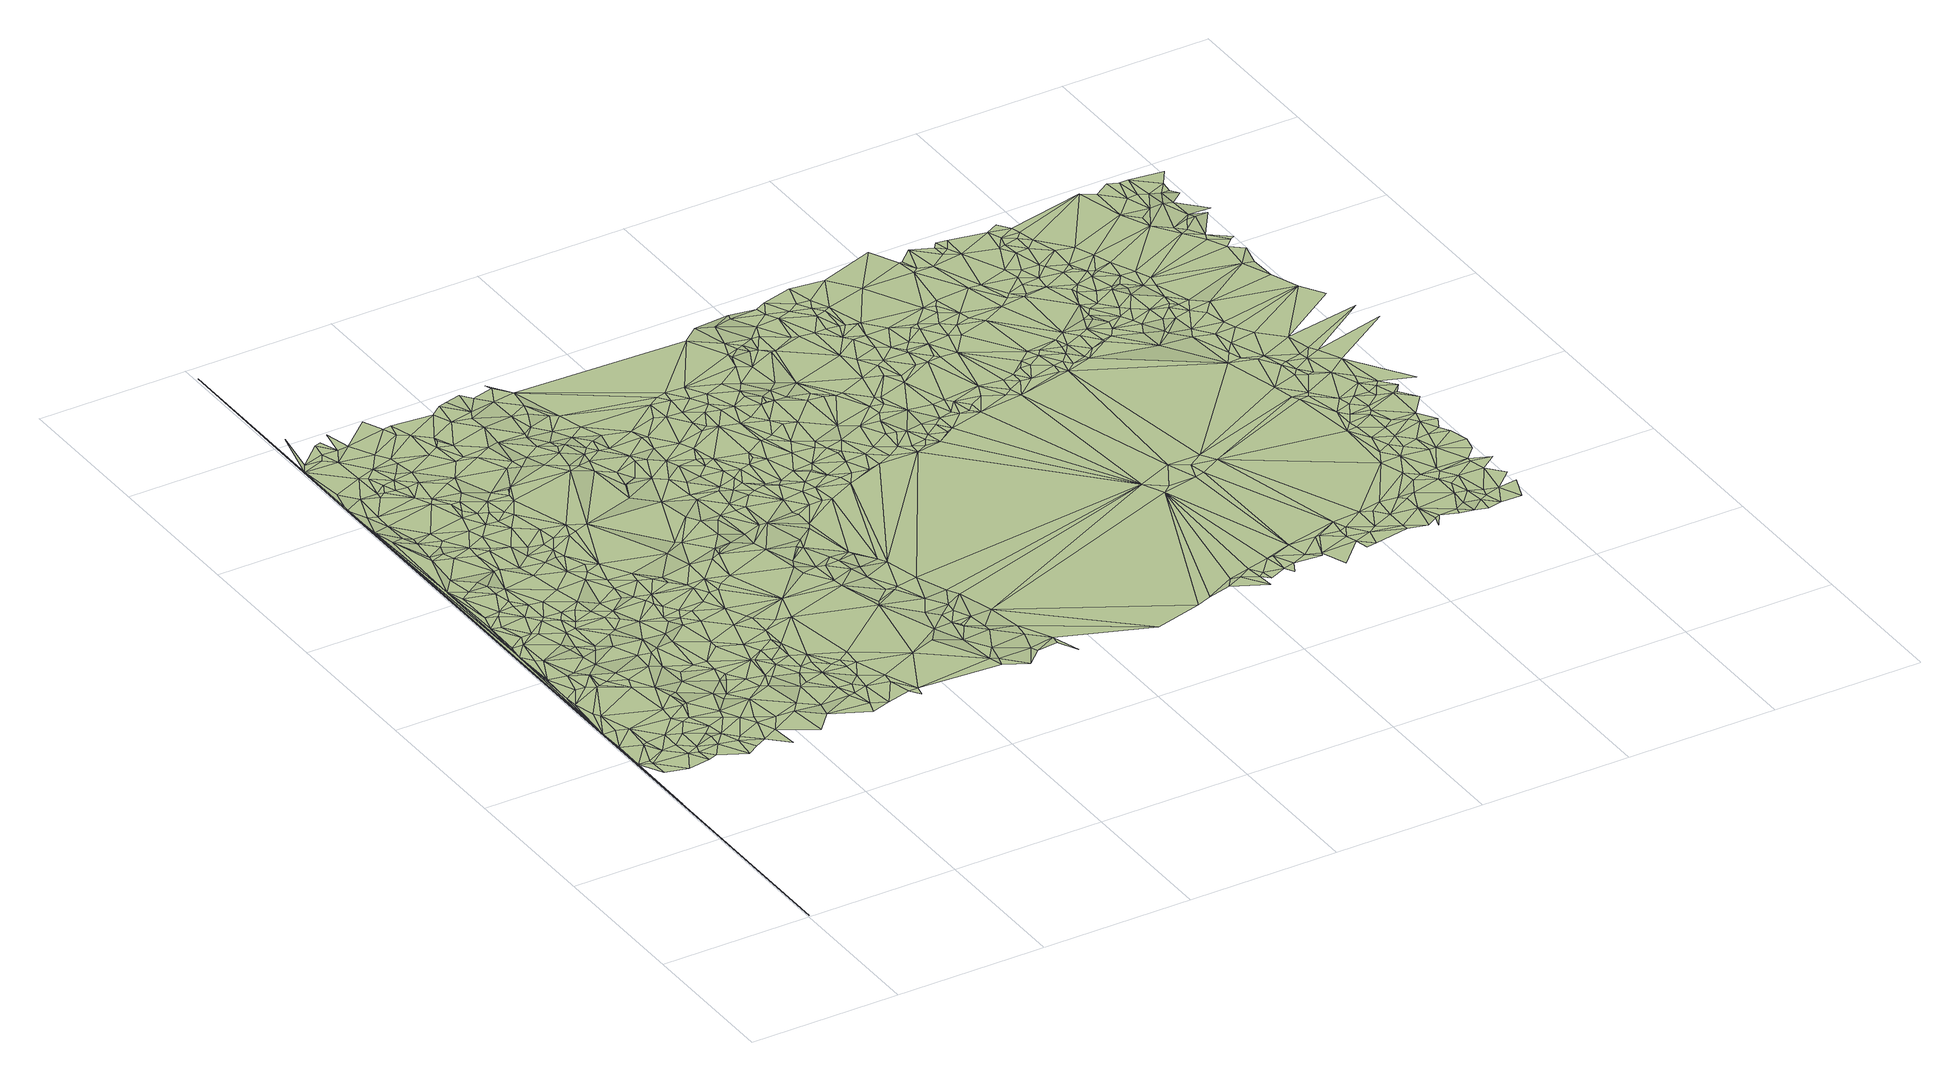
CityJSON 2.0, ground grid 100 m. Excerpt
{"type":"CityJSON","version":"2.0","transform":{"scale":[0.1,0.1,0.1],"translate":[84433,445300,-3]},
"CityObjects":{
"terrain1":{"type":"TINRelief","geometry":[{"type":"CompositeSurface","lod":"2","boundaries":[[[0,1,2]],[[3,0,4]],[[3,5,0]],[[0,6,1]],[[0,7,6]],[[5,7,0]],[[8,3,4]],[[3,9,5]],[[10,1,6]],[[9,7,5]],[[1,11,12]],[[7,13,6]],[[13,10,6]],[[14,3,8]],[[15,1,10]],[[14,9,3]],[[16,17,1]],[[15,16,1]],[[9,18,7]],[[1,17,19]],[[18,13,7]],[[15,10,13]],[[20,14,8]],[[9,21,18]],[[1,19,22]],[[14,23,9]],[[18,21,13]],[[19,17,24]],[[9,23,21]],[[25,14,20]],[[16,26,17]],[[15,26,16]],[[19,24,27]],[[28,23,14]],[[25,28,14]],[[19,27,22]],[[17,29,24]],[[25,20,30]],[[31,15,13]],[[32,21,23]],[[33,13,21]],[[28,32,23]],[[26,29,17]],[[24,34,27]],[[27,35,22]],[[25,36,28]],[[25,30,36]],[[29,34,24]],[[27,37,35]],[[34,37,27]],[[31,13,33]],[[32,38,21]],[[15,39,26]],[[28,40,32]],[[36,41,28]],[[22,35,42]],[[33,21,38]],[[30,43,36]],[[22,42,44]],[[45,22,44]],[[31,39,15]],[[28,41,40]],[[29,46,34]],[[47,37,34]],[[26,46,29]],[[42,35,37]],[[1,22,11]],[[47,34,46]],[[26,48,46]],[[32,40,49]],[[32,49,38]],[[39,48,26]],[[50,44,42]],[[45,44,50]],[[36,51,41]],[[48,52,46]],[[36,43,53]],[[54,22,45]],[[41,51,40]],[[33,38,55]],[[39,52,48]],[[36,53,51]],[[47,56,37]],[[57,42,37]],[[51,49,40]],[[58,45,50]],[[59,47,46]],[[31,33,60]],[[49,55,38]],[[61,53,43]],[[60,33,55]],[[62,46,52]],[[63,50,42]],[[58,64,45]],[[12,11,65]],[[54,45,66]],[[67,51,53]],[[45,64,66]],[[68,52,39]],[[56,69,37]],[[57,37,69]],[[63,58,50]],[[59,56,47]],[[31,70,39]],[[63,42,71]],[[62,59,46]],[[68,62,52]],[[57,71,42]],[[31,60,72]],[[73,49,51]],[[74,53,61]],[[73,55,49]],[[67,53,74]],[[54,66,75]],[[31,72,70]],[[60,55,76]],[[68,39,70]],[[77,66,64]],[[75,66,77]],[[67,78,51]],[[54,11,22]],[[79,58,63]],[[79,64,58]],[[60,76,72]],[[80,76,55]],[[81,69,56]],[[81,57,69]],[[82,54,75]],[[73,80,55]],[[78,73,51]],[[59,83,56]],[[76,84,72]],[[85,63,71]],[[72,84,70]],[[79,77,64]],[[67,74,86]],[[87,71,57]],[[81,56,83]],[[68,88,62]],[[87,57,81]],[[89,54,82]],[[90,75,77]],[[68,70,88]],[[67,86,78]],[[85,79,63]],[[62,91,59]],[[90,82,75]],[[78,80,73]],[[85,71,87]],[[79,92,77]],[[93,81,83]],[[89,94,54]],[[95,70,84]],[[59,96,83]],[[97,74,98]],[[87,81,93]],[[99,84,76]],[[97,86,74]],[[77,92,100]],[[99,76,80]],[[90,77,100]],[[54,94,101]],[[89,82,102]],[[54,101,103]],[[104,79,85]],[[62,88,91]],[[59,91,96]],[[86,105,78]],[[106,82,90]],[[93,83,96]],[[107,92,79]],[[108,88,70]],[[102,82,106]],[[108,70,95]],[[109,87,93]],[[54,103,11]],[[110,85,87]],[[104,107,79]],[[99,95,84]],[[107,100,92]],[[104,85,110]],[[78,111,80]],[[99,80,112]],[[110,87,109]],[[97,113,86]],[[114,90,100]],[[86,113,105]],[[115,101,94]],[[89,116,94]],[[105,111,78]],[[114,106,90]],[[109,93,117]],[[93,96,117]],[[114,100,107]],[[111,112,80]],[[118,89,102]],[[119,103,101]],[[120,104,110]],[[115,121,101]],[[104,122,107]],[[110,109,123]],[[124,115,94]],[[108,95,125]],[[99,112,126]],[[121,119,101]],[[127,91,88]],[[108,127,88]],[[118,102,106]],[[120,122,104]],[[113,111,105]],[[114,107,122]],[[120,110,123]],[[128,95,99]],[[118,116,89]],[[119,129,103]],[[130,11,103]],[[124,94,116]],[[118,106,114]],[[126,112,111]],[[130,103,129]],[[97,131,113]],[[132,121,115]],[[133,119,121]],[[91,134,96]],[[128,99,126]],[[135,109,117]],[[124,132,115]],[[133,129,119]],[[136,108,125]],[[134,117,96]],[[137,123,109]],[[138,125,95]],[[97,139,131]],[[120,123,140]],[[108,141,127]],[[127,134,91]],[[142,130,129]],[[135,137,109]],[[128,138,95]],[[133,121,143]],[[144,11,130]],[[136,141,108]],[[114,122,145]],[[146,128,126]],[[147,118,114]],[[120,148,122]],[[133,143,129]],[[132,149,121]],[[135,117,134]],[[140,123,150]],[[126,111,151]],[[152,124,116]],[[153,11,144]],[[153,154,11]],[[113,155,111]],[[144,130,142]],[[136,125,138]],[[141,134,127]],[[118,156,116]],[[120,140,148]],[[149,143,121]],[[137,150,123]],[[152,132,124]],[[146,126,157]],[[147,114,158]],[[113,131,155]],[[146,159,128]],[[147,156,118]],[[152,116,156]],[[148,145,122]],[[114,145,158]],[[152,149,132]],[[148,140,150]],[[126,151,157]],[[128,159,138]],[[160,137,135]],[[139,161,131]],[[136,162,141]],[[136,138,163]],[[164,135,134]],[[144,142,165]],[[111,166,151]],[[155,166,111]],[[146,157,159]],[[141,167,134]],[[147,168,156]],[[169,142,129]],[[136,163,162]],[[170,150,137]],[[164,160,135]],[[171,153,144]],[[171,154,153]],[[172,148,150]],[[147,158,173]],[[152,156,168]],[[143,169,129]],[[160,170,137]],[[162,167,141]],[[147,173,168]],[[174,143,149]],[[131,175,155]],[[172,150,170]],[[164,134,167]],[[161,175,131]],[[152,174,149]],[[176,144,165]],[[154,177,178]],[[152,168,179]],[[164,170,160]],[[154,178,180]],[[159,181,138]],[[182,165,142]],[[157,151,183]],[[171,144,176]],[[163,138,181]],[[183,151,166]],[[184,145,148]],[[159,157,181]],[[152,179,185]],[[163,186,162]],[[187,158,145]],[[155,188,166]],[[172,184,148]],[[189,173,158]],[[176,165,190]],[[173,191,168]],[[171,192,154]],[[192,177,154]],[[152,185,174]],[[175,188,155]],[[182,142,169]],[[191,179,168]],[[183,166,193]],[[194,172,170]],[[174,195,143]],[[196,178,177]],[[162,197,167]],[[157,183,181]],[[164,167,198]],[[163,199,186]],[[163,181,199]],[[176,190,200]],[[171,176,201]],[[166,188,193]],[[182,190,165]],[[173,202,191]],[[191,185,179]],[[195,169,143]],[[164,203,170]],[[187,145,184]],[[189,202,173]],[[201,176,200]],[[189,158,187]],[[204,178,196]],[[162,186,197]],[[205,175,161]],[[200,190,206]],[[164,198,207]],[[198,167,197]],[[192,196,177]],[[182,206,190]],[[194,170,208]],[[209,172,194]],[[183,193,210]],[[209,184,172]],[[183,211,181]],[[185,212,174]],[[213,171,201]],[[164,207,214]],[[213,192,171]],[[208,170,203]],[[183,210,211]],[[215,191,202]],[[216,201,200]],[[217,188,175]],[[218,193,188]],[[216,200,206]],[[219,161,220]],[[164,214,203]],[[174,212,195]],[[182,221,206]],[[222,186,199]],[[192,223,196]],[[224,185,191]],[[219,205,161]],[[222,199,181]],[[225,189,187]],[[226,182,169]],[[207,198,227]],[[218,210,193]],[[198,197,227]],[[187,184,228]],[[216,213,201]],[[229,202,189]],[[204,196,223]],[[216,206,221]],[[218,188,230]],[[209,194,208]],[[205,217,175]],[[195,231,169]],[[211,232,181]],[[186,233,197]],[[217,230,188]],[[224,212,185]],[[210,234,211]],[[209,235,184]],[[236,215,202]],[[215,224,191]],[[226,169,231]],[[207,237,214]],[[235,228,184]],[[229,189,225]],[[238,225,187]],[[204,223,239]],[[195,240,231]],[[226,241,182]],[[182,241,221]],[[207,227,242]],[[243,187,228]],[[212,244,195]],[[211,234,232]],[[222,181,232]],[[227,197,233]],[[195,244,240]],[[192,245,223]],[[207,242,237]],[[229,236,202]],[[213,246,192]],[[247,213,216]],[[238,187,243]],[[216,221,241]],[[208,203,248]],[[249,210,218]],[[226,231,250]],[[248,203,214]],[[222,251,186]],[[252,218,230]],[[209,208,253]],[[229,225,238]],[[231,240,250]],[[248,214,237]],[[254,234,210]],[[186,251,233]],[[246,245,192]],[[217,252,230]],[[224,255,212]],[[244,250,240]],[[209,253,235]],[[219,256,205]],[[256,217,205]],[[257,244,212]],[[258,228,235]],[[227,233,259]],[[242,227,259]],[[247,216,260]],[[255,257,212]],[[219,220,261]],[[249,254,210]],[[247,262,213]],[[216,241,260]],[[243,228,258]],[[249,218,252]],[[208,248,253]],[[245,263,223]],[[236,264,215]],[[265,232,234]],[[215,264,224]],[[266,226,250]],[[238,243,258]],[[226,267,241]],[[268,222,232]],[[256,269,217]],[[270,236,229]],[[213,271,246]],[[254,265,234]],[[262,271,213]],[[219,272,256]],[[269,252,217]],[[266,267,226]],[[247,260,262]],[[258,235,273]],[[244,274,250]],[[224,275,255]],[[235,253,273]],[[276,229,238]],[[277,249,252]],[[255,278,257]],[[257,274,244]],[[219,261,272]],[[268,232,265]],[[256,272,269]],[[270,264,236]],[[242,279,237]],[[242,259,280]],[[281,254,249]],[[248,237,279]],[[276,238,258]],[[282,259,233]],[[283,251,222]],[[266,250,274]],[[281,249,277]],[[284,253,248]],[[264,275,224]],[[275,278,255]],[[283,222,268]],[[270,229,276]],[[285,260,241]],[[254,286,265]],[[251,282,233]],[[269,287,252]],[[278,274,257]],[[277,252,288]],[[285,241,267]],[[281,286,254]],[[268,265,286]],[[284,273,253]],[[272,287,269]],[[284,248,289]],[[281,277,288]],[[285,267,266]],[[282,280,259]],[[242,280,279]],[[246,290,245]],[[288,252,291]],[[287,291,252]],[[283,268,286]],[[292,262,260]],[[293,272,261]],[[294,266,274]],[[248,295,289]],[[292,271,262]],[[270,296,264]],[[276,258,297]],[[246,271,298]],[[284,299,273]],[[283,300,251]],[[264,296,275]],[[301,274,278]],[[301,278,275]],[[302,282,251]],[[285,266,294]],[[248,279,295]],[[270,276,296]],[[281,288,303]],[[300,302,251]],[[284,289,299]],[[304,287,272]],[[305,293,261]],[[288,291,303]],[[306,258,273]],[[307,260,285]],[[308,294,274]],[[309,280,282]],[[310,245,290]],[[301,275,296]],[[293,304,272]],[[287,311,291]],[[299,289,295]],[[258,312,297]],[[301,308,274]],[[281,313,286]],[[276,297,296]],[[309,279,280]],[[292,260,307]],[[314,281,303]],[[283,286,313]],[[246,298,290]],[[311,303,291]],[[283,315,300]],[[304,311,287]],[[292,316,271]],[[306,273,299]],[[316,298,271]],[[305,317,293]],[[318,309,282]],[[305,319,317]],[[308,320,294]],[[314,303,311]],[[306,312,258]],[[317,304,293]],[[312,296,297]],[[321,295,279]],[[314,313,281]],[[283,313,315]],[[321,279,309]],[[301,322,308]],[[323,299,295]],[[322,294,320]],[[285,294,324]],[[302,325,282]],[[322,320,308]],[[300,325,302]],[[321,309,318]],[[326,307,285]],[[292,307,327]],[[328,290,298]],[[292,327,316]],[[323,295,321]],[[325,318,282]],[[315,325,300]],[[322,324,294]],[[323,306,299]],[[316,328,298]],[[321,318,329]],[[330,327,307]],[[326,285,324]],[[304,331,311]],[[317,331,304]],[[314,311,331]],[[332,316,327]],[[330,307,326]],[[315,313,325]],[[301,296,333]],[[325,329,318]],[[334,327,330]],[[321,329,335]],[[336,332,327]],[[334,336,327]],[[337,312,306]],[[312,333,296]],[[301,333,322]],[[334,332,336]],[[338,323,321]],[[316,339,328]],[[322,340,324]],[[325,335,329]],[[338,321,335]],[[323,341,306]],[[330,326,342]],[[334,330,342]],[[332,339,316]],[[326,324,343]],[[341,337,306]],[[334,344,332]],[[314,345,313]],[[322,346,340]],[[326,343,342]],[[340,343,324]],[[338,347,323]],[[323,347,341]],[[338,335,348]],[[349,312,337]],[[317,350,331]],[[332,344,339]],[[314,331,345]],[[333,346,322]],[[313,351,325]],[[340,352,343]],[[334,342,353]],[[354,342,343]],[[355,335,325]],[[338,348,347]],[[334,353,344]],[[340,346,352]],[[356,333,312]],[[354,343,352]],[[357,356,312]],[[349,357,312]],[[358,337,341]],[[359,347,348]],[[360,348,335]],[[317,361,350]],[[354,353,342]],[[339,344,362]],[[363,341,347]],[[364,359,348]],[[313,345,351]],[[364,347,359]],[[354,352,365]],[[355,325,366]],[[367,352,346]],[[368,344,353]],[[369,346,333]],[[358,349,337]],[[360,335,355]],[[350,370,331]],[[371,341,363]],[[362,344,372]],[[325,373,366]],[[358,341,371]],[[374,331,370]],[[364,363,347]],[[368,372,344]],[[351,373,325]],[[367,346,369]],[[375,353,354]],[[376,364,348]],[[367,365,352]],[[369,333,377]],[[354,365,378]],[[374,345,331]],[[356,377,333]],[[379,362,372]],[[375,354,378]],[[376,348,360]],[[357,380,356]],[[381,380,357]],[[382,368,353]],[[383,369,377]],[[364,384,363]],[[385,378,365]],[[356,386,377]],[[367,387,365]],[[367,369,383]],[[379,372,388]],[[350,389,370]],[[375,382,353]],[[390,371,363]],[[380,391,356]],[[387,385,365]],[[389,374,370]],[[376,384,364]],[[349,392,357]],[[392,381,357]],[[355,366,393]],[[394,372,368]],[[360,355,395]],[[381,396,380]],[[397,350,361]],[[383,377,386]],[[391,386,356]],[[398,375,378]],[[390,363,384]],[[399,351,345]],[[400,387,367]],[[401,349,358]],[[366,373,393]],[[355,393,395]],[[401,358,371]],[[380,396,391]],[[388,372,402]],[[400,367,383]],[[400,385,387]],[[403,378,385]],[[382,394,368]],[[390,404,371]],[[397,405,350]],[[374,406,345]],[[398,382,375]],[[350,405,389]],[[397,361,407]],[[398,378,403]],[[394,402,372]],[[392,396,381]],[[360,395,408]],[[399,409,351]],[[393,373,410]],[[390,384,404]],[[389,411,374]],[[401,371,404]],[[399,345,412]],[[351,413,373]],[[383,386,414]],[[415,385,400]],[[416,400,383]],[[376,417,384]],[[401,418,349]],[[395,393,419]],[[376,360,420]],[[403,385,415]],[[374,421,406]],[[349,422,392]],[[391,423,386]],[[418,422,349]],[[395,424,408]],[[413,410,373]],[[398,425,382]],[[374,411,421]],[[426,391,396]],[[416,383,414]],[[404,384,417]],[[416,415,400]],[[395,419,424]],[[389,427,411]],[[409,428,351]],[[406,429,345]],[[399,412,409]],[[430,393,410]],[[428,413,351]],[[360,408,431]],[[432,405,397]],[[405,433,389]],[[432,397,407]],[[392,426,396]],[[423,414,386]],[[412,345,429]],[[376,420,417]],[[430,419,393]],[[434,398,403]],[[389,433,427]],[[382,435,394]],[[408,424,419]],[[436,411,427]],[[437,402,394]],[[401,404,438]],[[360,431,420]],[[404,417,439]],[[425,435,382]],[[416,414,440]],[[416,440,415]],[[434,425,398]],[[441,410,413]],[[426,423,391]],[[430,410,441]],[[431,408,419]],[[438,404,439]],[[442,421,411]],[[409,443,428]],[[421,444,406]],[[412,443,409]],[[445,403,415]],[[436,446,411]],[[447,440,414]],[[401,448,418]],[[418,449,422]],[[436,427,446]],[[428,450,413]],[[447,414,423]],[[441,413,450]],[[432,407,451]],[[392,452,426]],[[406,444,429]],[[433,453,427]],[[412,429,443]],[[434,435,425]],[[442,411,446]],[[439,417,454]],[[434,403,455]],[[456,433,405]],[[435,457,394]],[[458,415,440]],[[422,459,392]],[[430,460,419]],[[432,456,405]],[[427,453,446]],[[401,438,448]],[[457,437,394]],[[454,417,420]],[[442,444,421]],[[455,403,445]],[[430,441,460]],[[438,439,454]],[[458,440,447]],[[418,461,449]],[[452,423,426]],[[462,431,419]],[[445,415,458]],[[392,459,452]],[[441,450,463]],[[434,455,435]],[[428,443,464]],[[418,448,461]],[[422,449,465]],[[466,437,457]],[[428,464,450]],[[462,420,431]],[[455,457,435]],[[462,419,460]],[[460,441,463]],[[429,467,443]],[[468,453,433]],[[422,465,459]],[[447,423,469]],[[438,454,470]],[[444,471,429]],[[448,438,472]],[[473,432,451]],[[452,474,423]],[[475,446,453]],[[463,450,476]],[[442,446,477]],[[456,468,433]],[[449,461,478]],[[442,477,444]],[[465,449,478]],[[458,447,479]],[[462,480,420]],[[467,464,443]],[[473,456,432]],[[438,470,472]],[[450,464,476]],[[429,471,467]],[[460,463,476]],[[481,454,420]],[[448,472,461]],[[468,475,453]],[[452,459,474]],[[445,458,479]],[[480,482,420]],[[462,460,480]],[[473,451,483]],[[482,484,420]],[[444,477,471]],[[423,474,469]],[[475,477,446]],[[479,447,469]],[[473,468,456]],[[481,420,484]],[[465,478,485]],[[481,470,454]],[[465,486,459]],[[478,461,487]],[[472,488,461]],[[472,470,489]],[[473,483,490]],[[465,485,486]],[[491,472,489]],[[459,492,474]],[[478,487,485]],[[488,487,461]],[[491,488,472]],[[469,474,493]],[[489,470,481]],[[455,445,494]],[[480,495,482]],[[479,469,493]],[[496,460,476]],[[459,486,497]],[[480,460,496]],[[482,495,484]],[[492,493,474]],[[485,498,486]],[[499,491,489]],[[455,500,457]],[[459,497,492]],[[481,484,495]],[[499,489,481]],[[501,485,487]],[[445,479,494]],[[491,502,488]],[[501,498,485]],[[488,502,487]],[[499,503,491]],[[498,497,486]],[[480,504,495]],[[479,493,505]],[[503,502,491]],[[502,501,487]],[[499,481,506]],[[501,497,498]],[[507,476,464]],[[499,506,503]],[[481,495,508]],[[509,475,468]],[[480,496,504]],[[509,468,473]],[[506,481,508]],[[492,510,493]],[[503,511,502]],[[502,511,501]],[[503,506,512]],[[508,495,504]],[[503,512,511]],[[497,513,492]],[[493,510,505]],[[479,505,494]],[[455,494,500]],[[511,514,501]],[[501,515,497]],[[507,496,476]],[[506,508,516]],[[506,516,512]],[[508,504,517]],[[492,518,510]],[[517,504,496]],[[492,513,518]],[[512,519,511]],[[500,520,457]],[[516,508,517]],[[511,521,514]],[[510,494,505]],[[501,514,515]],[[522,512,516]],[[511,519,521]],[[497,515,513]],[[522,519,512]],[[467,523,464]],[[514,521,519]],[[524,510,518]],[[518,513,525]],[[507,517,496]],[[516,517,526]],[[522,516,527]],[[528,494,510]],[[513,515,525]],[[524,528,510]],[[529,514,519]],[[516,526,527]],[[530,507,464]],[[522,531,519]],[[522,527,532]],[[500,494,528]],[[518,525,533]],[[529,515,514]],[[524,518,533]],[[534,526,517]],[[534,517,507]],[[522,532,535]],[[525,515,533]],[[532,527,526]],[[529,519,531]],[[522,535,531]],[[536,475,509]],[[500,528,520]],[[532,526,535]],[[524,537,528]],[[538,457,520]],[[529,539,515]],[[524,533,540]],[[529,531,541]],[[542,533,515]],[[520,528,537]],[[524,540,537]],[[543,526,534]],[[529,541,539]],[[543,534,507]],[[539,542,515]],[[544,467,471]],[[545,535,526]],[[541,531,546]],[[544,471,477]],[[541,547,539]],[[475,544,477]],[[548,531,535]],[[540,533,542]],[[520,537,549]],[[541,546,547]],[[545,526,543]],[[550,543,507]],[[548,546,531]],[[523,530,464]],[[540,551,537]],[[539,552,542]],[[539,547,553]],[[540,542,552]],[[554,548,535]],[[549,537,551]],[[555,535,545]],[[539,556,552]],[[555,554,535]],[[539,553,556]],[[557,547,546]],[[540,552,551]],[[550,545,543]],[[550,507,530]],[[548,558,546]],[[557,553,547]],[[554,558,548]],[[559,555,545]],[[558,560,546]],[[549,551,561]],[[562,552,556]],[[560,557,546]],[[559,554,555]],[[562,556,553]],[[563,545,550]],[[564,551,552]],[[538,520,549]],[[559,545,563]],[[560,553,557]],[[565,558,554]],[[559,565,554]],[[563,550,530]],[[562,566,552]],[[564,552,566]],[[564,561,551]],[[559,563,565]],[[560,567,553]],[[567,562,553]],[[568,560,558]],[[565,568,558]],[[569,549,561]],[[570,566,562]],[[571,563,530]],[[564,566,570]],[[570,562,572]],[[573,565,563]],[[572,562,567]],[[564,574,561]],[[536,575,475]],[[573,563,571]],[[570,572,567]],[[564,570,576]],[[544,523,467]],[[564,576,574]],[[571,530,523]],[[560,577,567]],[[576,570,567]],[[569,561,574]],[[573,578,565]],[[579,549,569]],[[568,577,560]],[[579,538,549]],[[565,578,568]],[[573,571,580]],[[576,567,581]],[[581,567,577]],[[582,574,576]],[[580,571,523]],[[573,580,583]],[[573,583,578]],[[584,569,574]],[[584,574,582]],[[576,581,585]],[[586,577,568]],[[587,581,577]],[[580,523,588]],[[582,576,585]],[[578,589,568]],[[587,585,581]],[[583,580,590]],[[591,569,584]],[[591,579,569]],[[583,592,578]],[[588,523,593]],[[594,586,568]],[[586,587,577]],[[595,580,588]],[[590,580,595]],[[579,596,538]],[[583,590,592]],[[589,594,568]],[[588,593,597]],[[591,598,579]],[[578,592,599]],[[600,593,523]],[[475,575,544]],[[601,602,603]],[[591,584,604]],[[596,605,538]],[[594,587,586]],[[594,585,587]],[[595,588,597]],[[606,584,582]],[[590,595,592]],[[579,598,596]],[[578,599,589]],[[606,582,585]],[[591,604,598]],[[600,597,593]],[[594,607,585]],[[608,604,584]],[[536,601,575]],[[609,595,597]],[[598,610,596]],[[596,611,605]],[[604,610,598]],[[609,597,600]],[[608,584,606]],[[589,607,594]],[[612,592,595]],[[613,603,602]],[[608,610,604]],[[612,599,592]],[[614,595,609]],[[615,606,585]],[[616,596,610]],[[589,599,617]],[[616,611,596]],[[589,618,607]],[[619,609,600]],[[607,620,585]],[[613,602,621]],[[608,616,610]],[[614,612,595]],[[589,617,618]],[[608,606,615]],[[612,617,599]],[[622,605,611]],[[623,614,609]],[[624,603,613]],[[623,609,619]],[[601,603,575]],[[544,600,523]],[[625,619,600]],[[608,615,626]],[[608,626,616]],[[627,618,617]],[[628,615,585]],[[618,620,607]],[[612,627,617]],[[629,613,621]],[[616,630,611]],[[624,613,629]],[[623,619,625]],[[631,612,614]],[[631,614,623]],[[628,585,620]],[[622,611,632]],[[630,632,611]],[[626,630,616]],[[631,623,625]],[[624,629,633]],[[615,634,626]],[[633,629,635]],[[627,636,618]],[[612,637,627]],[[631,638,612]],[[544,625,600]],[[636,620,618]],[[624,575,603]],[[634,630,626]],[[631,625,639]],[[615,640,634]],[[641,624,633]],[[642,633,635]],[[628,640,615]],[[638,637,612]],[[622,632,643]],[[631,644,638]],[[630,645,632]],[[637,636,627]],[[631,639,644]],[[642,641,633]],[[646,628,620]],[[634,647,630]],[[639,625,648]],[[636,649,620]],[[632,645,643]],[[644,650,638]],[[646,620,649]],[[641,575,624]],[[634,640,647]],[[630,647,645]],[[638,650,637]],[[639,651,644]],[[544,648,625]],[[642,652,641]],[[653,640,628]],[[644,651,650]],[[637,654,636]],[[655,642,656]],[[639,657,651]],[[654,649,636]],[[655,652,642]],[[653,647,640]],[[639,648,657]],[[658,628,646]],[[646,649,659]],[[660,653,628]],[[643,645,661]],[[657,662,651]],[[654,659,649]],[[663,645,647]],[[652,664,641]],[[648,662,657]],[[637,665,654]],[[655,666,652]],[[660,628,658]],[[663,661,645]],[[650,667,637]],[[668,646,659]],[[641,664,575]],[[653,669,647]],[[660,670,653]],[[654,665,659]],[[651,671,650]],[[668,658,646]],[[662,672,651]],[[648,672,662]],[[669,663,647]],[[666,664,652]],[[670,669,653]],[[575,673,544]],[[637,667,665]],[[655,674,666]],[[675,670,660]],[[663,676,661]],[[668,659,677]],[[651,672,671]],[[660,658,678]],[[544,679,648]],[[675,669,670]],[[650,671,667]],[[665,680,659]],[[648,681,672]],[[668,678,658]],[[675,660,682]],[[683,663,669]],[[659,680,677]],[[683,676,663]],[[666,674,684]],[[668,677,678]],[[673,685,544]],[[686,661,676]],[[660,678,687]],[[682,660,687]],[[664,688,575]],[[688,673,575]],[[675,689,669]],[[666,690,664]],[[667,680,665]],[[648,679,681]],[[689,683,669]],[[675,682,689]],[[666,684,690]],[[672,681,671]],[[677,680,691]],[[683,692,676]],[[544,685,679]],[[682,693,689]],[[689,693,683]],[[687,678,694]],[[686,676,692]],[[667,695,680]],[[678,677,696]],[[682,687,694]],[[697,677,691]],[[671,698,667]],[[683,693,692]],[[682,694,693]],[[688,685,673]],[[681,699,671]],[[694,678,696]],[[667,698,695]],[[691,680,700]],[[697,696,677]],[[684,701,690]],[[702,684,703]],[[664,704,688]],[[680,695,700]],[[681,679,699]],[[697,691,700]],[[671,699,705]],[[664,690,706]],[[671,707,698]],[[698,700,695]],[[708,701,684]],[[671,705,707]],[[686,692,709]],[[693,709,692]],[[664,706,704]],[[688,710,685]],[[679,711,699]],[[708,684,702]],[[698,707,700]],[[697,712,696]],[[693,694,713]],[[711,705,699]],[[688,704,710]],[[697,700,714]],[[706,690,701]],[[697,714,712]],[[708,715,701]],[[707,705,716]],[[717,711,679]],[[685,710,718]],[[694,696,719]],[[711,716,705]],[[696,712,720]],[[715,706,701]],[[707,721,700]],[[693,713,709]],[[722,679,685]],[[714,700,721]],[[704,723,710]],[[702,724,725]],[[717,716,711]],[[714,720,712]],[[708,726,715]],[[708,702,727]],[[706,723,704]],[[728,717,679]],[[707,716,729]],[[715,726,706]],[[696,720,719]],[[694,719,713]],[[717,730,716]],[[723,718,710]],[[707,731,721]],[[702,725,727]],[[708,727,726]],[[714,732,720]],[[722,685,718]],[[714,721,732]],[[729,716,730]],[[717,733,730]],[[722,728,679]],[[707,734,731]],[[726,735,706]],[[726,727,736]],[[707,729,734]],[[737,721,731]],[[720,732,738]],[[737,732,721]],[[729,730,733]],[[706,735,723]],[[717,739,733]],[[720,738,719]],[[727,725,740]],[[726,736,735]],[[728,739,717]],[[741,729,733]],[[713,742,709]],[[736,727,743]],[[744,732,737]],[[744,738,732]],[[737,731,745]],[[741,733,739]],[[741,734,729]],[[746,719,738]],[[722,739,728]],[[734,745,731]],[[727,740,743]],[[736,747,735]],[[713,719,748]],[[749,719,746]],[[746,738,744]],[[750,744,737]],[[722,751,739]],[[741,739,751]],[[750,737,745]],[[736,743,752]],[[736,752,747]],[[753,734,741]],[[749,746,744]],[[722,754,751]],[[735,747,755]],[[749,748,719]],[[741,751,756]],[[753,741,756]],[[757,743,740]],[[753,758,734]],[[722,759,754]],[[754,756,751]],[[713,760,742]],[[752,755,747]],[[713,748,760]],[[734,758,745]],[[761,723,735]],[[762,718,723]],[[763,744,750]],[[753,756,764]],[[765,749,744]],[[766,752,743]],[[763,750,745]],[[754,767,756]],[[753,764,758]],[[754,759,767]],[[757,766,743]],[[768,755,752]],[[722,718,769]],[[764,756,770]],[[770,756,767]],[[765,748,749]],[[758,771,745]],[[764,770,758]],[[765,744,763]],[[761,735,755]],[[766,772,752]],[[772,768,752]],[[771,763,745]],[[773,766,757]],[[759,774,767]],[[748,775,760]],[[770,767,774]],[[770,771,758]],[[776,760,775]],[[777,773,778]],[[779,775,748]],[[777,766,773]],[[765,779,748]],[[770,774,780]],[[770,780,771]],[[781,776,775]],[[759,782,774]],[[722,769,759]],[[768,783,755]],[[784,772,766]],[[765,763,785]],[[784,768,772]],[[777,786,766]],[[761,787,723]],[[779,781,775]],[[765,788,779]],[[771,789,763]],[[765,785,788]],[[790,780,774]],[[771,780,791]],[[777,792,786]],[[790,774,782]],[[763,789,785]],[[784,793,768]],[[761,755,783]],[[788,785,794]],[[795,784,766]],[[787,796,723]],[[790,791,780]],[[779,797,781]],[[759,798,782]],[[795,766,786]],[[799,718,762]],[[771,791,800]],[[799,769,718]],[[796,762,723]],[[789,794,785]],[[768,793,783]],[[788,801,779]],[[802,786,792]],[[803,790,782]],[[803,791,790]],[[789,804,794]],[[771,805,789]],[[806,781,797]],[[779,801,797]],[[807,786,802]],[[788,794,808]],[[771,800,805]],[[807,795,786]],[[784,809,793]],[[794,804,810]],[[803,811,791]],[[812,800,791]],[[798,803,782]],[[795,809,784]],[[759,769,798]],[[806,797,813]],[[783,793,814]],[[788,815,801]],[[794,810,808]],[[812,791,816]],[[789,817,804]],[[818,807,802]],[[788,808,815]],[[811,816,791]],[[797,801,813]],[[812,819,800]],[[806,813,820]],[[818,802,821]],[[761,783,822]],[[809,814,793]],[[807,823,795]],[[803,824,811]],[[817,810,804]],[[819,805,800]],[[789,805,817]],[[812,816,819]],[[822,783,814]],[[818,823,807]],[[761,825,787]],[[798,824,803]],[[820,813,826]],[[761,822,825]],[[826,813,801]],[[795,827,809]],[[823,827,795]],[[819,828,805]],[[818,821,829]],[[811,830,816]],[[808,810,831]],[[832,814,809]],[[816,830,819]],[[831,810,817]],[[819,830,828]],[[818,833,823]],[[834,815,808]],[[835,822,814]],[[811,824,836]],[[837,787,825]],[[818,829,833]],[[822,838,825]],[[835,814,832]],[[828,839,805]],[[840,809,827]],[[811,841,830]],[[815,842,801]],[[823,840,827]],[[834,808,831]],[[843,817,805]],[[837,825,838]],[[833,844,823]],[[811,836,841]],[[840,832,809]],[[798,845,824]],[[846,805,839]],[[823,844,840]],[[837,847,787]],[[843,805,846]],[[826,801,848]],[[828,830,849]],[[787,847,850]],[[851,838,822]],[[828,849,839]],[[833,829,852]],[[834,853,815]],[[836,824,845]],[[787,854,796]],[[787,850,854]],[[798,855,845]],[[833,852,844]],[[843,856,817]],[[831,817,857]],[[798,769,858]],[[859,822,835]],[[860,834,831]],[[861,837,838]],[[798,858,855]],[[815,853,842]],[[862,762,796]],[[841,863,830]],[[842,848,801]],[[859,851,822]],[[843,846,856]],[[846,839,864]],[[851,861,838]],[[865,847,837]],[[799,762,866]],[[867,852,829]],[[863,849,830]],[[857,817,856]],[[862,796,854]],[[850,868,854]],[[835,832,869]],[[860,853,834]],[[860,831,870]],[[840,871,832]],[[862,866,762]],[[836,872,841]],[[873,840,844]],[[846,864,856]],[[865,837,861]],[[836,845,874]],[[875,850,847]],[[870,831,857]],[[799,876,769]],[[849,877,839]],[[873,844,852]],[[878,858,769]],[[859,835,879]],[[841,872,863]],[[878,769,880]],[[851,881,861]],[[875,868,850]],[[839,877,864]],[[853,882,842]],[[855,883,845]],[[859,881,851]],[[865,875,847]],[[884,862,854]],[[836,874,872]],[[885,799,866]],[[858,886,855]],[[887,854,868]],[[876,880,769]],[[879,835,869]],[[882,888,842]],[[832,871,869]],[[863,889,849]],[[884,866,862]],[[860,890,853]],[[873,871,840]],[[891,852,867]],[[874,845,883]],[[892,856,864]],[[842,888,848]],[[853,890,882]],[[884,854,887]],[[855,886,883]],[[859,879,881]],[[799,893,876]],[[885,893,799]],[[849,889,877]],[[857,856,894]],[[895,858,878]],[[870,857,896]],[[897,878,880]],[[863,872,889]],[[898,868,875]],[[860,870,899]],[[900,864,877]],[[901,873,852]],[[895,886,858]],[[865,861,902]],[[903,887,868]],[[865,904,875]],[[892,864,900]],[[882,905,888]],[[892,894,856]],[[898,903,868]],[[890,905,882]],[[906,880,876]],[[896,857,907]],[[879,908,881]],[[881,909,861]],[[860,899,890]],[[895,878,897]],[[874,910,872]],[[885,866,911]],[[857,894,907]],[[897,880,906]],[[904,898,875]],[[874,883,910]],[[870,896,899]],[[912,884,887]],[[865,902,904]],[[848,888,913]],[[900,877,914]],[[889,915,877]],[[893,906,876]],[[916,866,884]],[[896,907,894]],[[917,879,869]],[[912,887,903]],[[873,918,871]],[[919,883,886]],[[861,909,902]],[[920,893,885]],[[905,921,888]],[[918,869,871]],[[877,915,914]],[[890,922,905]],[[881,908,909]],[[923,889,872]],[[848,913,924]],[[920,885,911]],[[892,925,894]],[[926,872,910]],[[916,911,866]],[[893,927,906]],[[892,900,928]],[[890,899,922]],[[929,886,895]],[[888,921,913]],[[920,927,893]],[[892,930,925]],[[931,908,879]],[[919,910,883]],[[904,932,898]],[[926,923,872]],[[900,914,928]],[[933,895,897]],[[905,922,921]],[[889,934,915]],[[935,920,911]],[[936,879,917]],[[892,928,930]],[[937,884,912]],[[938,897,906]],[[912,903,939]],[[919,886,940]],[[896,894,941]],[[904,902,932]],[[914,915,934]],[[942,926,910]],[[936,931,879]],[[923,934,889]],[[899,896,943]],[[944,909,908]],[[898,945,903]],[[929,940,886]],[[919,942,910]],[[946,906,927]],[[941,894,925]],[[916,935,911]],[[947,927,920]],[[916,884,937]],[[914,934,928]],[[931,944,908]],[[899,943,922]],[[933,929,895]],[[947,920,935]],[[942,923,926]],[[930,948,925]],[[909,932,902]],[[912,939,949]],[[933,897,938]],[[937,912,949]],[[896,941,943]],[[930,928,948]],[[898,932,945]],[[903,945,939]],[[919,950,942]],[[947,935,916]],[[942,950,923]],[[951,909,944]],[[947,946,927]],[[923,952,934]],[[941,925,948]],[[951,932,909]],[[953,928,934]],[[954,938,906]],[[954,906,946]],[[950,952,923]],[[949,939,955]],[[953,948,928]],[[956,919,940]],[[937,949,955]],[[957,934,952]],[[916,937,958]],[[956,950,919]],[[929,956,940]],[[953,934,957]],[[955,939,945]],[[947,959,946]],[[947,916,960]],[[937,961,958]],[[937,955,961]],[[916,958,960]],[[962,945,932]],[[954,946,959]],[[947,963,959]],[[964,955,945]],[[965,921,922]],[[947,960,963]],[[965,913,921]],[[962,966,945]],[[960,958,961]],[[964,945,966]],[[964,961,955]],[[965,922,943]],[[967,943,941]],[[968,941,948]],[[969,960,961]],[[970,929,933]],[[968,948,953]],[[971,952,950]],[[970,933,938]],[[971,957,952]],[[972,953,957]],[[970,956,929]],[[971,950,956]],[[970,938,954]],[[973,954,959]],[[973,959,963]],[[974,963,960]],[[967,965,943]],[[968,967,941]],[[968,953,972]],[[975,971,956]],[[972,957,976]],[[971,977,957]],[[975,956,970]],[[976,957,977]],[[978,970,954]],[[967,979,965]],[[968,980,967]],[[981,967,980]],[[968,972,982]],[[967,983,979]],[[968,981,980]],[[981,983,967]],[[975,984,971]],[[982,972,985]],[[968,982,986]],[[972,976,987]],[[972,987,985]],[[968,986,981]],[[988,979,983]],[[982,985,989]],[[984,990,971]],[[971,990,977]],[[991,976,977]],[[991,987,976]],[[981,992,983]],[[982,989,993]],[[994,985,987]],[[982,993,986]],[[989,985,994]],[[995,988,983]],[[995,983,992]],[[981,996,992]],[[997,987,991]],[[981,986,996]],[[993,989,994]],[[993,998,986]],[[999,994,987]],[[995,992,1000]],[[996,1000,992]],[[986,1001,996]],[[986,998,1001]],[[999,993,994]],[[1002,998,993]],[[1003,1001,998]],[[996,1004,1000]],[[996,1001,1004]],[[1003,1005,1001]],[[1005,1004,1001]],[[1006,1000,1004]]]}]}
},
"vertices":[
[11,1930,16],[8,2320,13],[8,1430,13],[92,1900,13],[96,1780,14],[88,1930,13],[15,2150,14],[149,2100,14],[241,1740,13],[211,1990,14],[90,2320,13],[4,5190,14],[4,0,13],[168,2290,15],[321,1880,17],[99,2500,15],[70,2540,15],[37,2680,15],[176,2110,16],[31,2760,14],[393,1760,17],[314,2130,13],[26,3290,16],[308,2000,15],[120,2820,14],[382,1860,16],[244,2780,15],[38,3000,13],[402,1920,17],[183,2810,15],[453,1780,17],[446,2370,15],[408,2090,12],[434,2260,16],[162,2980,13],[84,3220,14],[523,1880,17],[128,3190,14],[479,2200,13],[413,2670,16],[524,2020,13],[534,1970,16],[117,3400,14],[627,1690,17],[42,3400,14],[49,3650,14],[276,2920,13],[214,2990,10],[265,2790,16],[585,2080,12],[152,3480,13],[603,1970,14],[323,2800,16],[644,1850,16],[37,4120,16],[532,2220,13],[352,3110,7],[302,3280,18],[108,3630,14],[375,3010,6],[569,2350,17],[704,1740,16],[419,2860,14],[221,3480,13],[155,3740,14],[4,6860,28],[80,3770,15],[673,1880,17],[446,2760,14],[323,3210,13],[531,2600,14],[259,3460,13],[562,2480,13],[702,2120,14],[783,1780,17],[76,4010,16],[601,2360,14],[185,3780,14],[784,2060,15],[288,3660,12],[727,2190,11],[366,3220,14],[147,4060,15],[447,3130,12],[613,2500,9],[347,3570,12],[842,1960,15],[399,3380,14],[627,2830,6],[125,4230,11],[271,3960,16],[630,2960,11],[289,3790,13],[469,3170,15],[143,4460,16],[708,2590,6],[559,3120,8],[893,1840,16],[905,1660,18],[793,2380,6],[294,3850,15],[54,4760,12],[243,4120,16],[24,4910,7],[376,3600,13],[856,2020,16],[263,4040,26],[373,3760,13],[693,2780,12],[474,3400,12],[449,3520,12],[938,2210,12],[821,2300,4],[970,1960,15],[346,3980,14],[144,4500,17],[263,4420,16],[604,3230,17],[392,4180,13],[118,4760,18],[494,3590,13],[160,4660,18],[460,3740,15],[511,3460,11],[235,4490,18],[748,2670,12],[857,2330,10],[715,2940,12],[895,2470,13],[118,4920,14],[64,5060,14],[1096,1960,14],[265,4570,14],[170,4720,14],[749,3100,5],[660,3260,16],[856,2700,11],[681,3410,14],[938,2600,10],[1122,1700,17],[574,3570,13],[771,2970,11],[123,5040,12],[286,4720,14],[131,5250,20],[598,3810,17],[936,2460,11],[431,4180,13],[635,3640,16],[306,4620,14],[647,3510,13],[1066,2300,11],[402,4470,15],[39,5360,22],[5,5670,22],[1152,2030,12],[392,4370,16],[1039,2410,11],[564,4020,14],[965,2520,11],[749,3350,14],[1237,1830,16],[882,2980,14],[940,2690,12],[834,3270,10],[243,5210,16],[1111,2280,13],[894,3080,9],[483,4380,17],[459,4990,19],[761,3450,12],[236,5440,23],[739,3560,10],[541,4140,9],[496,4630,16],[1265,1940,9],[248,5250,19],[154,5720,23],[44,5730,24],[502,4400,17],[92,6030,27],[1170,2570,11],[413,5100,18],[1153,2380,14],[803,3830,9],[527,4530,17],[1071,2860,14],[757,3960,10],[1270,2180,5],[701,4110,9],[287,5240,18],[613,4350,17],[230,5660,22],[1180,2350,14],[882,3550,7],[537,4770,18],[191,5780,23],[1032,3110,10],[983,3190,5],[1069,2800,14],[323,5310,20],[284,5410,23],[653,4230,8],[986,3450,11],[207,5880,23],[1460,1940,11],[357,5230,17],[978,3240,7],[944,3520,9],[898,3660,10],[1267,2450,12],[1189,2560,12],[617,4640,16],[363,5490,20],[1006,3390,10],[699,4300,14],[407,5330,18],[1449,2050,11],[1338,2300,11],[1519,1810,11],[1490,1720,8],[436,5220,17],[1221,2740,11],[298,5780,19],[725,4530,14],[778,4120,13],[490,5040,17],[1058,3180,10],[855,3890,11],[812,4200,13],[1324,2200,9],[555,4930,16],[1274,2630,10],[1143,3090,10],[1274,2510,11],[912,3760,10],[794,4280,13],[1038,3340,10],[833,4110,12],[253,5900,21],[575,4840,15],[520,5230,18],[1098,3260,10],[888,3970,11],[638,4770,15],[372,5780,21],[456,5620,21],[453,5380,18],[1048,3490,10],[1383,2360,10],[615,4930,15],[1283,2950,12],[1458,2240,10],[1058,3660,11],[1385,2500,10],[697,4630,14],[1503,1950,10],[698,4740,16],[958,3930,11],[1156,3210,11],[539,5340,22],[1621,1760,10],[516,5470,23],[329,5950,22],[858,4430,16],[1385,2600,10],[668,5000,22],[653,5130,23],[1385,2700,12],[1539,2040,10],[877,4310,15],[510,5530,23],[1596,1980,11],[1069,3740,12],[754,4850,15],[816,4650,15],[971,4280,16],[1463,2370,10],[780,4700,16],[1294,3420,10],[1265,3260,12],[1481,2450,11],[1334,3130,13],[1411,2800,12],[1142,3630,9],[721,5160,23],[1416,2630,13],[1608,2100,15],[1551,2290,11],[1198,3550,10],[642,5830,21],[1613,2220,11],[723,5450,23],[1741,1940,14],[823,4920,14],[1283,3470,10],[1011,4390,16],[1025,4300,16],[676,5740,22],[1204,3620,6],[1418,2960,12],[894,4780,15],[1393,2990,15],[1615,2300,13],[1751,2020,14],[1780,1800,12],[1354,3810,20],[822,5310,22],[899,4840,15],[1349,3330,10],[581,5960,23],[1685,2230,12],[1124,4340,15],[1617,2850,13],[1692,2350,13],[1521,2870,12],[743,5690,23],[1843,1800,14],[1410,3330,11],[1829,1730,13],[931,4900,15],[1400,3470,10],[956,4920,14],[1411,3660,6],[1037,5090,23],[1679,3050,13],[949,5280,23],[805,5500,22],[697,5840,22],[1456,3380,11],[885,5330,22],[2015,2140,15],[846,5600,22],[1349,4890,10],[900,5470,23],[1545,3420,14],[845,5560,22],[1461,3900,13],[1553,3630,12],[976,5820,20],[1120,5060,23],[1494,3880,13],[1061,5340,24],[1103,5140,23],[1026,5700,20],[2125,2700,8],[1250,5020,13],[1630,3730,7],[1614,3660,13],[1617,4310,20],[2373,1860,10],[2053,3000,6],[1201,5140,19],[1162,5550,17],[1146,5370,16],[1913,3310,13],[1458,4800,22],[1490,4460,10],[1657,4100,17],[1653,3710,10],[1881,3570,5],[2399,1770,9],[1056,5880,20],[1724,3850,11],[1739,3730,13],[1314,5210,18],[1930,3230,9],[1388,5080,18],[1150,5670,19],[1366,4930,18],[2187,2200,15],[1710,4020,16],[1182,5730,21],[2044,3070,6],[2265,2310,7],[1324,5360,21],[1853,3660,6],[1412,4900,19],[1314,5320,21],[1108,5890,25],[1534,4580,19],[1543,4580,19],[1348,5550,32],[1498,4980,25],[1860,3770,5],[1395,5200,26],[1489,4910,24],[1412,5140,23],[1205,5900,34],[2348,2120,6],[1796,3970,20],[1562,4720,22],[1697,4550,27],[2029,3250,6],[1344,5740,32],[1949,3380,5],[1617,4610,23],[2421,1840,6],[1383,5390,31],[2148,2740,5],[1455,5130,29],[1804,4220,26],[1262,5830,33],[1467,5290,30],[1831,4000,22],[2447,1960,7],[2305,2480,15],[2550,1690,9],[2034,3480,22],[2238,2810,21],[2074,3220,20],[2380,2300,18],[2282,2780,21],[2181,3100,22],[1592,4970,29],[1534,5180,25],[1544,5030,30],[1971,3790,24],[1794,4280,26],[2064,3450,23],[2027,3790,21],[2371,2400,20],[1779,4490,24],[1720,4830,25],[2036,3460,22],[1446,5530,29],[1715,4770,25],[2419,2230,19],[2215,2980,21],[2383,2610,19],[2141,3280,22],[2092,3530,21],[2628,1820,20],[2527,2120,20],[1544,5450,24],[1474,5620,30],[2419,2260,19],[1415,5880,27],[1941,4080,23],[1938,4000,23],[1619,5080,28],[2168,3220,22],[2457,2410,18],[2313,2800,22],[2466,2480,19],[1639,5250,25],[2510,2300,19],[1658,4960,28],[1962,4230,25],[1854,4410,23],[2238,3100,19],[2652,1780,17],[1786,4750,23],[2527,2170,18],[2006,4000,26],[1594,5420,25],[2668,1960,29],[1499,5770,27],[1693,5110,24],[1870,4670,27],[2262,3260,27],[1988,4260,28],[2198,3600,28],[2276,3230,26],[2397,3050,27],[1901,4580,29],[1395,5920,28],[2455,2820,27],[2680,2060,30],[1879,4960,29],[2088,4100,28],[2531,2610,28],[2037,4190,30],[2792,1840,30],[1878,4820,28],[2643,2290,29],[2366,3110,27],[2574,2530,29],[1948,4420,29],[1863,5050,29],[2220,3640,30],[2232,3950,27],[2222,3760,31],[2785,1780,29],[2202,3800,30],[2033,4500,30],[2024,4590,30],[2095,4400,30],[2111,4300,29],[2139,4120,29],[2852,1650,29],[2123,4230,30],[2032,4790,31],[1914,4950,29],[2110,5240,28],[2330,3820,30],[2476,3800,32],[2077,4700,29],[2061,4580,30],[2211,4140,30],[2185,5290,28],[2114,4540,30],[2190,4360,30],[2230,4150,30],[2419,3820,32],[2049,5110,29],[2294,4100,29],[2659,3890,32],[2376,3970,27],[3376,1610,32],[2122,5080,28],[2262,4380,29],[2329,4130,31],[2216,4840,28],[2326,4490,28],[2326,4830,29],[2440,4050,28],[2463,3970,27],[2218,4940,29],[2383,4380,28],[2252,5310,28],[2322,4440,28],[2447,4190,28],[3171,3980,32],[2225,5070,29],[2266,4870,31],[2594,4050,26],[2526,4130,28],[2237,5220,27],[2455,4570,29],[2913,3990,30],[2542,4360,28],[2544,4140,29],[2336,5000,30],[2644,3980,29],[2581,4200,29],[3700,1700,32],[2341,5180,28],[2655,5730,28],[2452,4790,29],[2402,5070,29],[2486,4570,28],[2431,4980,29],[2721,3990,29],[4107,3000,31],[2763,4120,27],[2602,4470,28],[2543,4590,29],[2687,4340,29],[2379,5300,28],[2832,3970,30],[2454,5170,29],[2520,4970,29],[2617,4730,29],[2744,4300,29],[2770,4220,30],[2540,4820,29],[2662,4660,28],[2724,4400,28],[2800,4230,29],[2745,4630,29],[2582,5220,29],[2667,4910,28],[2902,4130,28],[2636,5100,29],[2861,4330,28],[2627,5030,30],[2749,4900,31],[2920,4470,35],[2756,5340,29],[2710,4970,36],[3015,4040,29],[2706,4920,27],[2981,4170,28],[2680,5160,33],[4173,2850,32],[2791,5010,30],[2916,4800,33],[3030,4400,34],[2781,5470,28],[3106,4100,28],[2831,4900,29],[2858,5070,25],[3116,4250,30],[2832,5280,33],[2954,4990,36],[3017,4780,35],[2966,4850,35],[3179,4060,29],[3190,4550,35],[3184,4240,29],[2791,5440,28],[3158,4380,35],[3246,4020,31],[3084,4760,34],[3243,4220,27],[2829,5590,30],[3282,4080,30],[2861,5500,27],[3201,4460,35],[3344,4010,33],[3803,1740,31],[3957,1780,31],[4005,1840,34],[2907,5430,33],[2760,5810,36],[3010,5360,33],[3129,4760,35],[2959,5420,32],[3325,4120,29],[2909,5520,27],[2866,5760,40],[3357,4400,35],[4068,1830,32],[3355,4240,26],[3037,5360,33],[2988,5550,28],[3274,4530,35],[3264,4620,35],[3437,4080,31],[3315,4840,34],[4179,1670,30],[3009,5840,28],[3421,4190,27],[4152,1880,33],[3482,4100,31],[3044,5550,28],[3295,4600,35],[3333,5120,34],[4171,1780,30],[3083,5650,27],[3481,4240,27],[2996,5800,31],[4210,1810,30],[3195,5440,32],[4222,1730,30],[3437,4800,33],[3498,4670,35],[3518,4380,31],[3605,4220,28],[3239,5420,34],[4308,1920,32],[4339,1780,30],[3184,5810,27],[3570,4260,27],[3199,5740,27],[3395,5030,33],[3239,5660,29],[3717,4170,30],[3465,4910,34],[3603,4390,30],[3642,4350,28],[4352,1930,31],[3337,5410,33],[3522,4740,34],[4417,1800,30],[4375,1720,30],[3669,4220,28],[3492,5230,32],[3519,4940,33],[3451,5280,32],[3262,5850,27],[3718,4270,27],[3334,5690,29],[4492,1980,34],[3656,4800,33],[4520,1850,31],[3732,4790,34],[3556,5090,31],[3442,5560,34],[3414,5410,33],[3854,4420,29],[3809,4320,27],[4229,2900,32],[4603,1790,29],[3501,5400,32],[3413,5740,29],[3633,5040,32],[3577,5230,33],[4013,4200,32],[3691,4940,32],[3937,4250,29],[3536,5390,33],[3465,5650,31],[4613,1810,30],[4347,3100,32],[3462,5900,29],[3601,5360,33],[4416,2900,33],[3515,5580,32],[4671,1980,32],[3695,4970,32],[3502,5730,30],[3553,5600,33],[3622,5360,34],[3800,4830,34],[3732,5230,33],[3755,5040,32],[3825,4800,35],[3993,4290,29],[3842,4960,31],[4700,1980,32],[4854,1820,28],[4676,1640,31],[4483,2920,33],[4012,4400,28],[4845,2060,33],[3934,4790,35],[4831,1890,30],[3685,5870,31],[4461,3030,31],[4091,4340,28],[3847,5170,32],[3828,5680,31],[3885,5130,31],[4832,1960,30],[4093,4420,28],[4160,4330,29],[4563,3100,31],[4019,5310,34],[3899,5180,32],[3991,4980,32],[4384,4280,33],[4622,3000,32],[4875,1730,30],[4943,1740,30],[4880,1980,31],[4971,1860,30],[4333,4300,31],[4210,4520,31],[4166,4460,29],[4054,4940,35],[4008,5120,32],[4232,4460,29],[4293,4590,32],[5034,2080,32],[5031,1900,29],[4091,5050,32],[4067,5230,32],[4347,4380,30],[5181,1780,31],[4329,4520,30],[4064,6000,31],[5175,1820,30],[4172,5150,34],[4258,5000,35],[4092,5290,33],[5108,2050,31],[4174,5670,34],[4128,5340,35],[4189,5080,32],[4413,4390,31],[5175,1960,30],[4363,4570,31],[4453,4340,32],[5188,2110,32],[4475,4460,28],[5308,1750,28],[4500,4610,32],[4564,4340,32],[4160,5810,31],[5419,2470,32],[5352,3360,33],[4422,5090,32],[4492,4530,30],[4359,5360,34],[5350,1940,30],[4550,4370,32],[5310,2100,31],[5226,3870,33],[4530,4530,30],[4576,4660,33],[5352,2060,31],[5382,1790,32],[4634,4420,32],[4212,5700,34],[4179,5810,31],[5417,1810,31],[5360,1720,28],[4307,5670,34],[4646,4580,31],[4280,5900,32],[4733,4450,32],[5473,2310,31],[5418,2100,29],[4496,5150,33],[5537,1810,30],[5435,2870,33],[4437,5350,33],[4589,5110,34],[4738,4470,31],[4718,4620,31],[5531,1770,29],[5484,2210,33],[4532,5190,32],[5616,1970,31],[5377,3310,33],[4421,5750,34],[4994,4260,22],[5321,3500,33],[4752,4710,38],[4516,5700,35],[5619,1750,30],[4800,4480,31],[4614,5130,33],[4813,4860,35],[4422,5840,32],[5606,1850,34],[4665,5310,33],[5618,2150,30],[4647,5230,34],[4848,4550,31],[4800,4690,36],[4475,5790,35],[5550,2240,34],[4645,5420,33],[4869,4620,31],[4752,5130,34],[5713,1830,30],[4804,4740,36],[4454,5880,32],[5700,1720,33],[5559,2480,30],[5694,1950,32],[4975,4410,32],[5480,2580,31],[4524,5870,32],[5659,2070,31],[4843,4800,35],[5794,1740,33],[4953,4630,34],[4768,5240,32],[5670,2220,31],[5763,1850,32],[4727,5370,32],[5672,2260,30],[5021,4500,31],[5520,2740,31],[5563,2620,31],[4912,4820,35],[5737,2120,31],[5001,4560,31],[4739,5630,35],[4866,5030,34],[5781,1910,34],[5098,4370,26],[4874,4990,35],[5506,2880,32],[4772,5820,33],[5000,4720,33],[5494,2940,33],[5629,2560,31],[5867,1880,33],[4796,5540,34],[5491,3080,32],[5105,4340,26],[4922,5060,35],[4922,5220,31],[5197,4220,33],[5740,2450,30],[4844,5360,33],[5644,2680,31],[5441,3320,32],[5053,4680,32],[4978,4940,36],[5645,2790,30],[5460,3350,32],[5940,1740,30],[5542,3020,31],[5880,2250,31],[4864,5330,33],[5881,2220,31],[5142,4610,33],[5906,2110,31],[5154,4480,32],[5645,2960,31],[5400,3820,31],[5067,4910,35],[5293,3970,31],[5785,2450,30],[5320,3880,31],[5735,2590,30],[4786,5650,33],[5224,4450,32],[5581,3200,32],[5494,3560,31],[5238,4300,33],[5600,3120,32],[4809,5730,33],[5128,4800,38],[4883,5550,32],[6000,1900,33],[5040,5090,34],[5483,3690,32],[5050,5160,31],[5328,4180,32],[4997,5280,31],[5360,4050,32],[5673,3000,32],[5005,5450,31],[5083,4940,34],[6000,2000,34],[5808,2800,31],[5685,3040,32],[5718,2840,31],[4888,5680,31],[5446,3830,32],[4992,5230,31],[5822,2600,30],[5852,2740,31],[5250,4570,32],[5562,3520,31],[5666,3180,31],[4917,5790,31],[5139,4940,31],[5155,4880,31],[5690,3470,31],[5965,2340,29],[6014,2190,32],[5335,4480,31],[5535,3610,31],[4934,5730,31],[4957,5620,30],[5289,4690,30],[4860,5870,30],[5094,5140,31],[5276,4610,31],[5525,3710,32],[5192,5020,30],[5443,4270,30],[5106,5130,31],[5957,2570,28],[5879,2830,32],[5473,4190,30],[5249,4860,29],[5603,3530,31],[5990,2440,27],[5764,3290,32],[5535,4080,30],[5783,3120,32],[5410,4410,30],[5175,5290,31],[5318,4570,30],[5124,5420,30],[5913,2630,30],[5881,3090,30],[5638,3740,30],[5653,3680,30],[5212,5170,31],[5767,3170,32],[5392,4580,31],[5962,2720,28],[5312,4820,31],[5286,5010,31],[5677,3930,31],[5840,3210,33],[5492,4510,26],[5334,4910,30],[5788,3370,31],[5715,3770,34],[5823,3570,31],[5873,3250,31],[5997,2980,29],[5751,3720,32],[5955,3150,33],[5448,5900,36],[5909,3090,33],[5533,5580,35],[5620,5390,32],[6086,3160,35],[6019,4380,32],[5868,4760,30],[5737,5220,33],[6192,4020,32],[6246,3840,37],[5948,4570,32],[5824,5090,33],[5888,4960,34],[6113,4220,34],[5534,5840,35],[5626,5490,33],[5710,5540,42],[5727,5300,33],[5659,5710,36],[5937,4740,34],[5783,5240,37],[5792,5530,55],[5846,5140,34],[5641,5910,36],[5821,5310,55],[5973,4890,34],[5947,5020,35],[5734,5720,36],[5864,5360,49],[5880,5310,54],[5709,5880,36],[5794,5690,35],[5973,5030,36],[5852,5510,55],[5986,5340,34],[5769,5880,36],[5862,5660,35],[6024,5370,35],[5938,5580,54],[5925,5740,36],[5917,5660,34],[5998,5850,36]
]}
